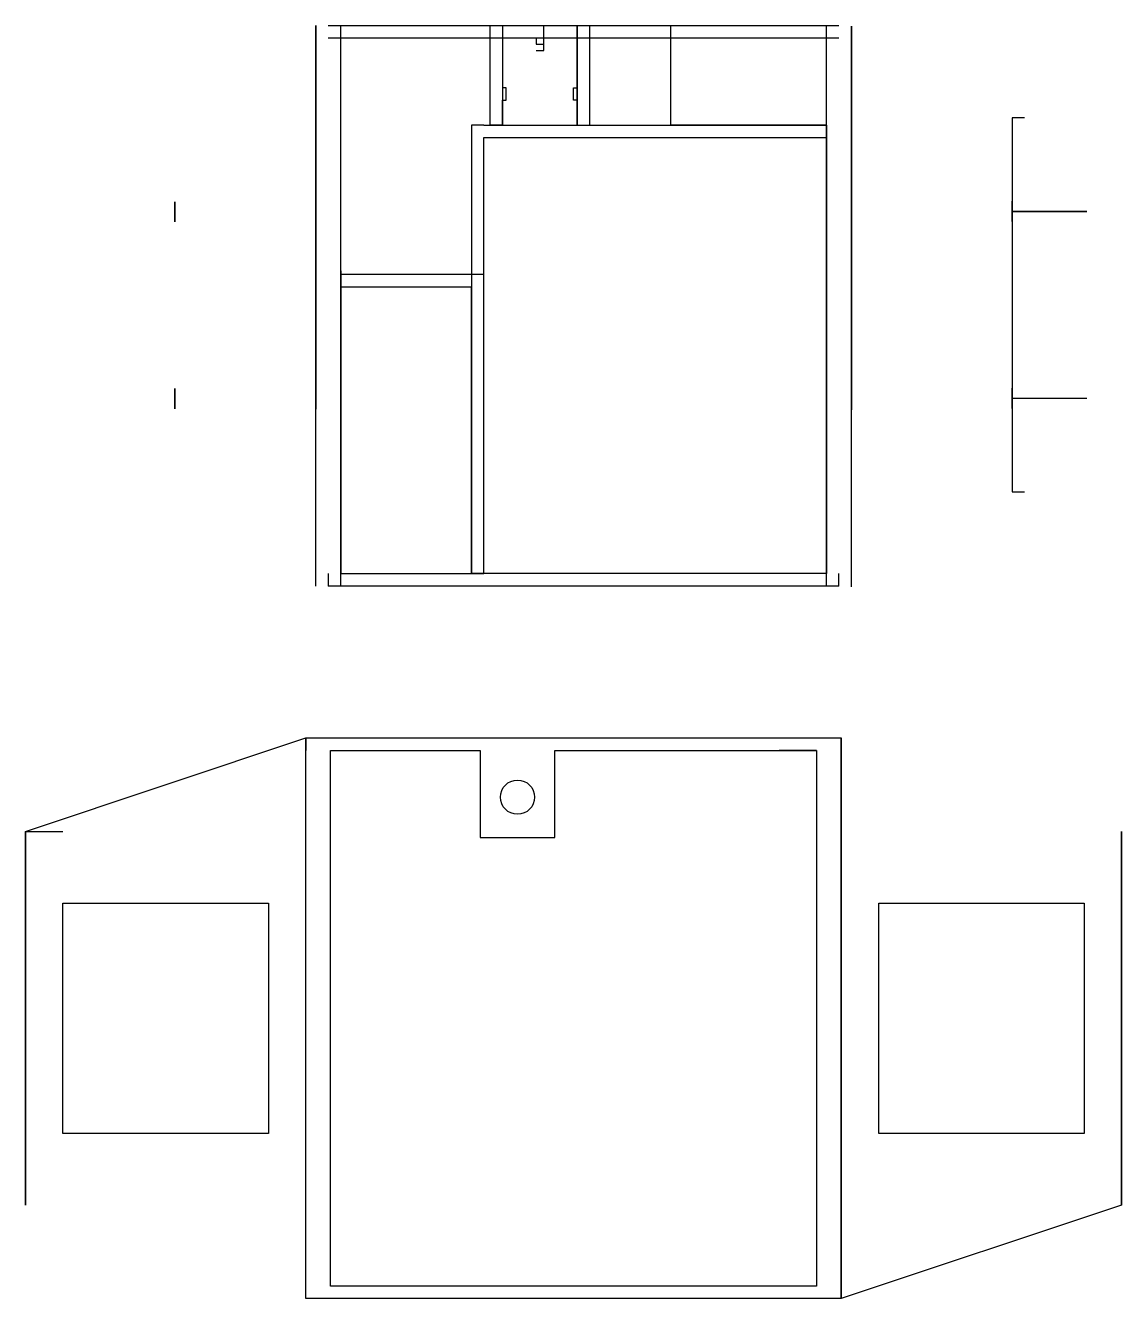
# Model space of a CAD drawing. Header units: millimetres. Extents: x -46 to 130, y -114 to 90.
import ezdxf

# ---------------------------------------------------------------- set-up
doc = ezdxf.new("R2010")
doc.units = ezdxf.units.MM
doc.header["$MEASUREMENT"] = 0
doc.layers.get('0').update_dxf_attribs({"true_color": 0xc2ced6})

msp = doc.modelspace()

# ---------------------------------------------------------------- linework, layer by layer
for p, q in [((0.5, 0.05), (0.5, 90.05)), ((0.5, 90.05), (0.5, 60.05)), ((2.5, 90.05), (84.5, 90.05)), ((4.5, 0.05, 5), (4.5, 90.05, 5)), ((28.5, 74.05, 5), (28.5, 90.05, 5)), ((30.5, 90.05, 5), (30.5, 80.05, 5)), ((30.5, 90.05, 5), (30.5, 80.05, 5)), ((37.1, 86.05, 5), (37.1, 90.05, 5)), ((42.5, 90.05, 5), (42.5, 74.05, 5)), ((42.5, 74.05, 5), (42.5, 90.05, 5)), ((42.5, 80.05, 5), (42.5, 90.05, 5)), ((44.5, 74.05, 5), (44.5, 90.05, 5)), ((57.5, 74.05, 5), (57.5, 90.05, 5)), ((82.5, 0.05, 5), (82.5, 90.05, 5)), ((82.5, 74.05, 5), (82.5, 90.05, 5)), ((86.5, -0.06), (86.5, 89.94)), ((86.5, 89.94), (86.5, 59.94)), ((2.5, 88.05, 5), (84.5, 88.05, 5)), ((35.9, 88.05, 5), (35.9, 87.05, 5)), ((35.9, 87.05, 5), (37.1, 87.05, 5)), ((35.9, 86.05, 5), (36.4, 86.05, 5)), ((35.9, 86.05, 5), (37.1, 86.05, 5)), ((36.5, 86.05, 5), (37.1, 86.05, 5)), ((31.1, 80.05, 5), (30.5, 80.05, 5)), ((31.1, 78.05, 5), (31.1, 80.05, 5)), ((31.1, 80.05, 5), (31.1, 80.05, 5.6)), ((31.1, 80.05, 5.6), (31.1, 80.05, 5)), ((41.9, 78.05, 5), (41.9, 80.05, 5)), ((41.9, 80.05, 5), (42.5, 80.05, 5)), ((30.5, 74.05, 5), (30.5, 78.05, 5)), ((30.5, 78.05, 5), (31.1, 78.05, 5)), ((30.5, 78.05, 5), (30.5, 74.05, 5)), ((30.5, 78.05, 5), (30.5, 74.05, 5)), ((30.5, 78.05, 5), (30.5, 74.05, 5)), ((42.5, 78.05, 5), (41.9, 78.05, 5)), ((42.5, 74.05, 5), (42.5, 78.05, 5)), ((27.5, 74.05, 5), (25.5, 74.05, 5)), ((25.5, 74.05, 5), (25.5, 4.05, 5)), ((27.5, 74.05, 5), (82.5, 74.05, 5)), ((30.5, 74.05, 5), (28.5, 74.05, 5)), ((30.5, 74.05, 5), (42.5, 74.05, 5)), ((30.5, 74.05, 5), (42.5, 74.05, 5)), ((42.5, 74.05, 5), (82.5, 74.05, 5)), ((42.5, 74.05, 5), (44.5, 74.05, 5)), ((82.5, 74.05, 5), (57.5, 74.05, 5)), ((82.5, 74.05, 5), (82.5, 2.05, 5)), ((112.32, 75.2), (112.32, 15.2)), ((114.32, 75.2, 5), (112.32, 75.2, 5)), ((27.5, 2.05, 5), (27.5, 72.05, 5)), ((27.5, 72.05, 5), (82.5, 72.05, 5)), ((0.5, 60.05), (0.5, 30.05)), ((86.5, 59.94), (86.5, 29.94)), ((86.5, 59.94), (86.5, 29.94)), ((112.32, 60.2), (124.32, 60.2)), ((124.32, 60.2), (112.32, 60.2)), ((112.32, 60.2), (112.32, 30.2)), ((112.32, 60.2), (116.32, 60.2)), ((27.5, 50.05, 5), (4.5, 50.05, 5)), ((4.5, 50.05, 5), (4.5, 2.05, 5)), ((4.5, 4.05, 5), (4.5, 50.05, 5)), ((4.5, 50.05, 7), (4.5, 48.05, 7)), ((27.5, 2.05, 5), (27.5, 50.05, 5)), ((25.5, 48.05, 5), (4.5, 48.05, 5)), ((25.5, 2.05, 5), (25.5, 48.05, 5)), ((112.32, 30.2), (124.32, 30.2)), ((112.32, 15.2, 5), (114.32, 15.2, 5)), ((2.5, 2.05, 7), (2.5, 0.05, 7)), ((4.5, 2.05, 5), (4.5, 4.05, 5)), ((4.5, 2.05, 5), (27.5, 2.05, 5)), ((25.5, 4.05, 5), (25.5, 2.05, 5)), ((27.5, 2.05, 5), (25.5, 2.05, 5)), ((25.5, 2.05, 5), (27.5, 2.05, 5)), ((25.5, 2.05, 7), (27.5, 2.05, 7)), ((82.5, 2.05, 5), (27.5, 2.05, 5)), ((49, 2.05, 7), (49, 2.05, 5)), ((82.5, 0.05, 7), (82.5, 2.05, 7)), ((84.5, 0.05, 7), (84.5, 2.05, 7)), ((84.5, 0.05), (2.5, 0.05)), ((36, 0.05, 7), (36, 0.05, 7)), ((-46.11, -39.34, 2), (-1.11, -24.34, 2)), ((-1.11, -24.34), (84.89, -24.34)), ((-1.11, -114.34), (-1.11, -24.34)), ((-1.11, -24.34), (-1.11, -26.34)), ((84.89, -24.34), (84.89, -114.34)), ((84.89, -24.34, 2), (84.89, -114.34, 2)), ((84.89, -39.34, 2), (84.89, -24.34, 2)), ((84.89, -24.34, 2), (84.89, -31.84, 2)), ((84.89, -24.34, 2), (84.89, -39.34, 2)), ((2.89, -26.34), (26.89, -26.34)), ((2.89, -112.34), (2.89, -26.34)), ((2.89, -26.34), (26.89, -26.34)), ((26.89, -26.34), (26.89, -37.42)), ((26.89, -26.34), (26.89, -40.34)), ((38.89, -40.34), (38.89, -26.34)), ((38.89, -26.34), (80.89, -26.34)), ((80.89, -26.34), (74.89, -26.34)), ((80.89, -26.34), (80.89, -112.34)), ((-46.11, -39.34, 2), (-46.11, -99.34, 2)), ((-46.11, -99.34, 2), (-46.11, -39.34, 2)), ((-46.11, -39.34, 2), (-40.11, -39.34, 2)), ((26.89, -40.34), (38.89, -40.34)), ((84.89, -114.34), (84.89, -39.34)), ((129.89, -99.34, 2), (129.89, -39.34, 2)), ((129.89, -39.34, 2), (129.89, -99.34, 2)), ((-40.11, -50.84, 2), (-7.11, -50.84, 2)), ((-40.11, -87.84, 2), (-40.11, -50.84, 2)), ((-7.11, -50.84, 2), (-7.11, -87.84, 2)), ((90.89, -87.84, 2), (90.89, -50.84, 2)), ((90.89, -50.84, 2), (123.89, -50.84, 2)), ((123.89, -50.84, 2), (123.89, -87.84, 2)), ((-7.11, -87.84, 2), (-40.11, -87.84, 2)), ((123.89, -87.84, 2), (90.89, -87.84, 2)), ((84.89, -114.34, 2), (84.89, -99.34, 2)), ((129.89, -99.34, 2), (84.89, -114.34, 2)), ((84.89, -114.34), (84.89, -106.84)), ((80.89, -112.34), (2.89, -112.34)), ((84.89, -114.34), (-1.11, -114.34))]:
    msp.add_line(p, q)
at = {"extrusion": (0, -1, 0)}
msp.add_line((35.9, 88.05, 5), (37.1, 88.05, 5), dxfattribs=at)
at = {"extrusion": (1, 1.33227e-15, 0)}
msp.add_line((30.5, 80.05, 7), (30.5, 78.05, 7), dxfattribs=at)
at = {"extrusion": (-1, -1.01506e-15, 0)}
msp.add_line((42.5, 80.05, 7), (42.5, 78.05, 7), dxfattribs=at)
at = {"extrusion": (-1, -1.65793e-15, 0)}
msp.add_line((112.32, 60.2), (116.32, 60.2), dxfattribs=at)
at = {"extrusion": (1, 1.53547e-15, 0)}
for centre in [(60.14, 4, -22.14), (30.14, 4, -22.14)]:
    msp.add_circle(centre, 1.62, dxfattribs=at)
at = {"extrusion": (-1, 0, 0)}
for centre in [(-60.05, 4, -0.5), (-30.05, 4, -0.5)]:
    msp.add_circle(centre, 1.62, dxfattribs=at)
at = {"extrusion": (1, -6.31594e-16, 1.66012e-30)}
msp.add_circle((59.94, 4, 86.5), 1.62, dxfattribs=at)
at = {"extrusion": (-1, -1.65793e-15, 0)}
for centre in [(-60.2, 4, -112.32), (-30.2, 4, -112.32)]:
    msp.add_circle(centre, 1.62, dxfattribs=at)
at = {"extrusion": (-1, -4.73695e-16, 0)}
msp.add_circle((-51.1, 12.3, -82.5), 1.5, dxfattribs=at)
at = {"extrusion": (1, 1.54466e-16, 0)}
msp.add_circle((49.13, 11.9, 4.5), 1.5, dxfattribs=at)
at = {"extrusion": (1, 0, 1.66012e-30)}
msp.add_circle((29.94, 4, 86.5), 1.62, dxfattribs=at)
msp.add_circle((32.89, -33.84), 2.75)

doc.saveas('drawing.dxf')
